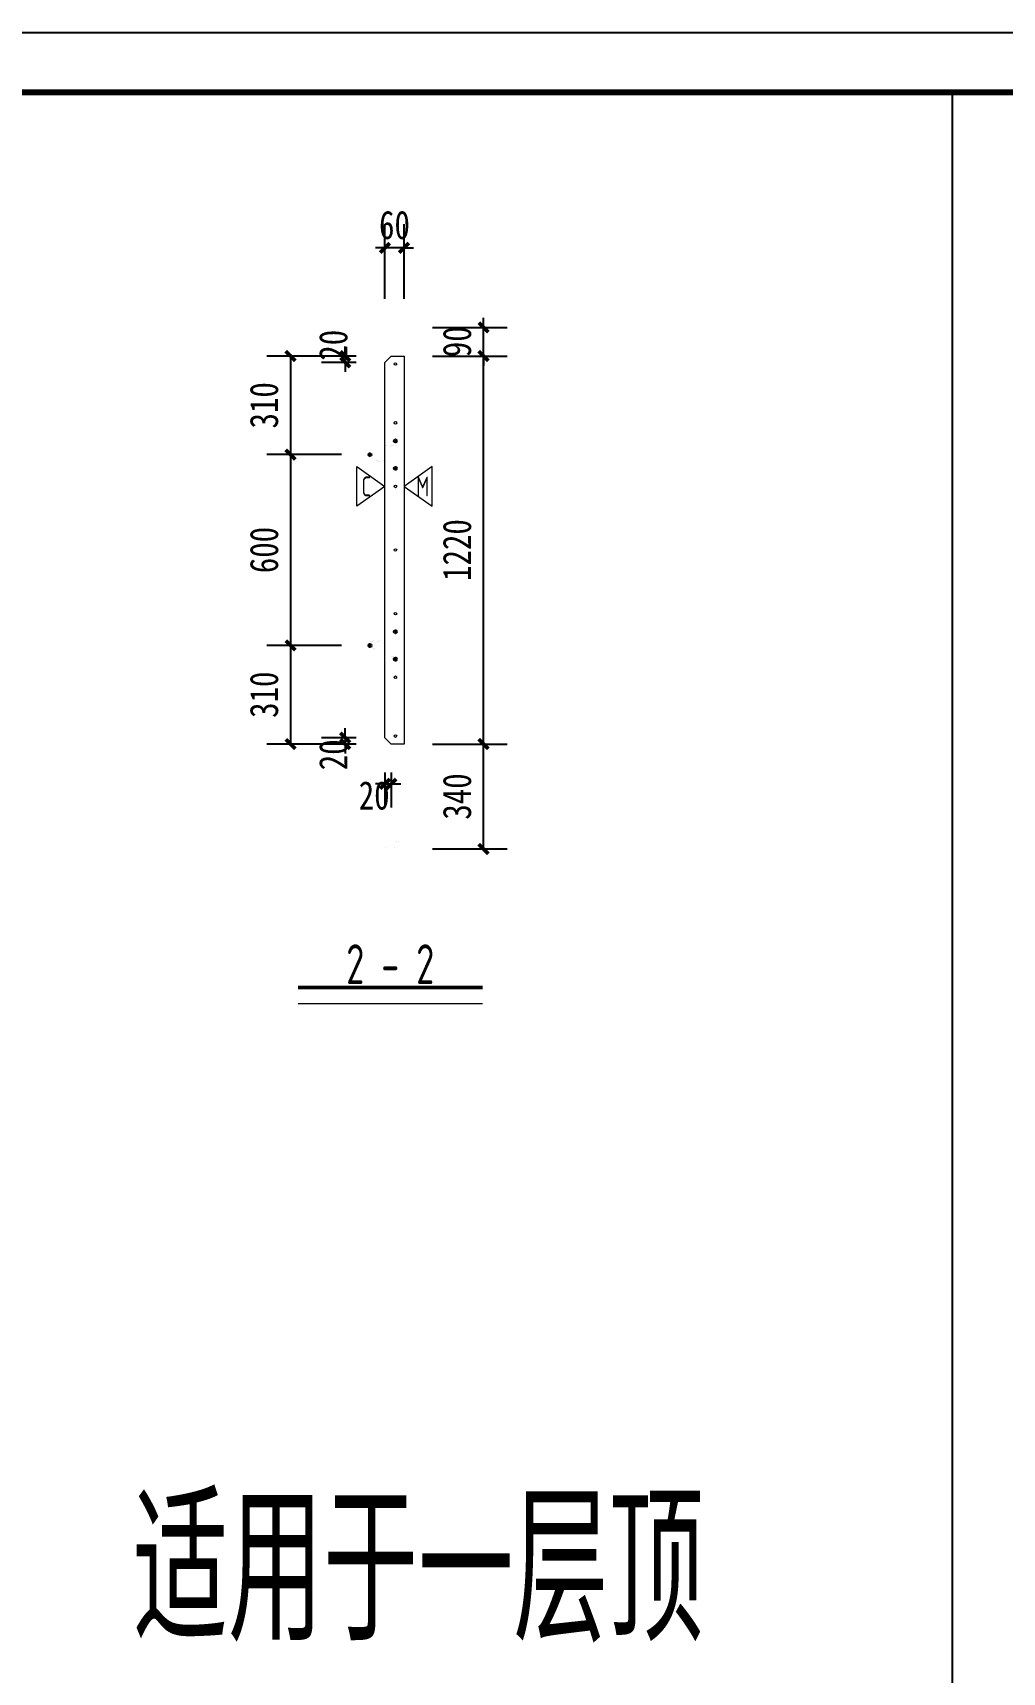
# Model space of a CAD drawing. Header units: millimetres. Extents: x 514 to 31055, y 121 to 26754.
# Drawn here: x 19714 to 22764, y 21600 to 26754 of the extents above; entities that cross this region are included whole.
import ezdxf
from ezdxf.enums import TextEntityAlignment as Align

# ---------------------------------------------------------------- set-up
doc = ezdxf.new("R2010")
doc.units = ezdxf.units.MM
for name, color, linetype in [('a--r1', 92, 'Continuous'), ('PUB_DIM', 3, 'Continuous'), ('PUB_TITLE', 4, 'Continuous')]:
    doc.layers.add(name, color=color, linetype=linetype)
for name, color, linetype, lineweight in [('叠合板详图文字', 8, 'Continuous', 18), ('叠合板详图标注', 7, 'Continuous', 18), ('叠合板详图桁架筋', 6, 'Continuous', 35), ('叠合板详图边线', 4, 'Continuous', 18), ('叠合板详图钢筋', 1, 'Continuous', 35)]:
    doc.layers.add(name, color=color, linetype=linetype, lineweight=lineweight)
doc.styles.add('样式 1', font='yjkeng.shx', dxfattribs={"width": 0.7, "height": 250, "bigfont": 'yjkchn.shx'})
doc.styles.add('黑体', font='simhei.ttf', dxfattribs={"width": 0.8})
doc.dimstyles.new('_TCH_ARCH&&30', dxfattribs={"dimtxt": 89.25, "dimasz": 30, "dimexe": 75, "dimexo": 90, "dimgap": 37.875, "dimtad": 1, "dimdec": 0, "dimzin": 0, "dimdsep": 46, "dimtxsty": '黑体', "dimblk": 'ARCHTICK', "dimcen": 0.09, "dimclrt": 7, "dimazin": 2, "dimtfac": 1, "dimtdec": 0, "dimtix": 1, "dimtmove": 2, "dimatfit": 3, "dimfxl": 30, "dimtolj": 1, "dimtzin": 0, "dimarcsym": 0})

# ---------------------------------------------------------------- blocks, each defined once
blk = doc.blocks.new('_ArchTick')
at = {"color": 0, "const_width": 0.4}
blk.add_lwpolyline([(-0.5, -0.5), (0.5, 0.5)], dxfattribs=at)
blk = doc.blocks.new('*D237')
at = {"layer": 'Defpoints', "color": 0, "transparency": 16777216}
for p in [(20882, 24518), (21132, 24518), (20882, 24188)]:
    blk.add_point(p, dxfattribs=at)
at = {"layer": 'PUB_DIM', "color": 0, "lineweight": -2, "transparency": 16777216}
for p, q in [((20972, 24518), (21207, 24518)), ((21132, 24188), (21132, 24518)), ((20972, 24188), (21207, 24188))]:
    blk.add_line(p, q, dxfattribs=at)
at = {"layer": 'PUB_DIM', "color": 0, "lineweight": -2, "transparency": 16777216, "xscale": 30, "yscale": 30, "zscale": 30}
for p, rotation in [((21132, 24518), 90), ((21132, 24188), 270)]:
    blk.add_blockref('_ArchTick', p, dxfattribs=dict(at, rotation=rotation))
at = {"layer": 'PUB_DIM', "color": 7, "transparency": 16777216, "insert": (21049, 24353), "char_height": 89.25, "attachment_point": 5, "rotation": 90, "style": '黑体'}
blk.add_mtext('\\A1;340', dxfattribs=at)
blk = doc.blocks.new('*D238')
at = {"layer": 'Defpoints', "color": 0, "transparency": 16777216}
for p in [(20882, 25738), (21132, 25738), (20882, 24518)]:
    blk.add_point(p, dxfattribs=at)
at = {"layer": 'PUB_DIM', "color": 0, "lineweight": -2, "transparency": 16777216}
for p, q in [((20972, 25738), (21207, 25738)), ((21132, 24518), (21132, 25738)), ((20972, 24518), (21207, 24518))]:
    blk.add_line(p, q, dxfattribs=at)
at = {"layer": 'PUB_DIM', "color": 0, "lineweight": -2, "transparency": 16777216, "xscale": 30, "yscale": 30, "zscale": 30}
for p, rotation in [((21132, 25738), 90), ((21132, 24518), 270)]:
    blk.add_blockref('_ArchTick', p, dxfattribs=dict(at, rotation=rotation))
at = {"layer": 'PUB_DIM', "color": 7, "transparency": 16777216, "insert": (21049, 25128), "char_height": 89.25, "attachment_point": 5, "rotation": 90, "style": '黑体'}
blk.add_mtext('\\A1;1220', dxfattribs=at)
blk = doc.blocks.new('*D239')
at = {"layer": 'Defpoints', "color": 0, "transparency": 16777216}
for p in [(20882, 25828), (21132, 25828), (20882, 25738)]:
    blk.add_point(p, dxfattribs=at)
at = {"layer": 'PUB_DIM', "color": 0, "lineweight": -2, "transparency": 16777216}
for p, q in [((20972, 25828), (21207, 25828)), ((21132, 25828), (21132, 25858)), ((21132, 25738), (21132, 25828)), ((20972, 25738), (21207, 25738)), ((21132, 25738), (21132, 25708))]:
    blk.add_line(p, q, dxfattribs=at)
at = {"layer": 'PUB_DIM', "color": 0, "lineweight": -2, "transparency": 16777216, "xscale": 30, "yscale": 30, "zscale": 30}
for p, rotation in [((21132, 25828), 270), ((21132, 25738), 90)]:
    blk.add_blockref('_ArchTick', p, dxfattribs=dict(at, rotation=rotation))
at = {"layer": 'PUB_DIM', "color": 7, "transparency": 16777216, "insert": (21049, 25783), "char_height": 89.25, "attachment_point": 5, "rotation": 90, "style": '黑体'}
blk.add_mtext('\\A1;90', dxfattribs=at)
blk = doc.blocks.new('*D240')
at = {"layer": 'Defpoints', "color": 0, "transparency": 16777216}
for p in [(20822, 26078), (20822, 25828), (20882, 25828)]:
    blk.add_point(p, dxfattribs=at)
at = {"layer": 'PUB_DIM', "color": 0, "lineweight": -2, "transparency": 16777216}
for p, q in [((20822, 25918), (20822, 26153)), ((20882, 25918), (20882, 26153)), ((20822, 26078), (20792, 26078)), ((20882, 26078), (20822, 26078)), ((20882, 26078), (20912, 26078))]:
    blk.add_line(p, q, dxfattribs=at)
at = {"layer": 'PUB_DIM', "color": 0, "lineweight": -2, "transparency": 16777216, "xscale": 30, "yscale": 30, "zscale": 30}
blk.add_blockref('_ArchTick', (20822, 26078), dxfattribs=at)
at = {"layer": 'PUB_DIM', "color": 0, "lineweight": -2, "transparency": 16777216, "xscale": 30, "yscale": 30, "zscale": 30, "rotation": 180}
blk.add_blockref('_ArchTick', (20882, 26078), dxfattribs=at)
at = {"layer": 'PUB_DIM', "color": 7, "transparency": 16777216, "insert": (20852, 26149.6), "char_height": 89.25, "attachment_point": 5, "style": '黑体'}
blk.add_mtext('\\A1;60', dxfattribs=at)
blk = doc.blocks.new('*D241')
at = {"layer": 'Defpoints', "color": 0, "transparency": 16777216}
for p in [(20822, 24518), (20842, 24518), (20842, 24393)]:
    blk.add_point(p, dxfattribs=at)
at = {"layer": 'PUB_DIM', "color": 0, "lineweight": -2, "transparency": 16777216}
for p, q in [((20822, 24393), (20792, 24393)), ((20822, 24428), (20822, 24318)), ((20822, 24393), (20842, 24393)), ((20842, 24428), (20842, 24318)), ((20842, 24393), (20872, 24393))]:
    blk.add_line(p, q, dxfattribs=at)
at = {"layer": 'PUB_DIM', "color": 0, "lineweight": -2, "transparency": 16777216, "xscale": 30, "yscale": 30, "zscale": 30}
blk.add_blockref('_ArchTick', (20822, 24393), dxfattribs=at)
at = {"layer": 'PUB_DIM', "color": 0, "lineweight": -2, "transparency": 16777216, "xscale": 30, "yscale": 30, "zscale": 30, "rotation": 180}
blk.add_blockref('_ArchTick', (20842, 24393), dxfattribs=at)
at = {"layer": 'PUB_DIM', "color": 7, "transparency": 16777216, "insert": (20788.1, 24355.9), "char_height": 89.25, "attachment_point": 5, "style": '黑体'}
blk.add_mtext('\\A1;20', dxfattribs=at)
blk = doc.blocks.new('*D242')
at = {"layer": 'Defpoints', "color": 0, "transparency": 16777216}
for p in [(20822, 24538), (20697, 24518), (20822, 24518)]:
    blk.add_point(p, dxfattribs=at)
at = {"layer": 'PUB_DIM', "color": 0, "lineweight": -2, "transparency": 16777216}
for p, q in [((20732, 24538), (20622, 24538)), ((20697, 24538), (20697, 24568)), ((20697, 24538), (20697, 24518)), ((20732, 24518), (20622, 24518)), ((20697, 24518), (20697, 24488))]:
    blk.add_line(p, q, dxfattribs=at)
at = {"layer": 'PUB_DIM', "color": 0, "lineweight": -2, "transparency": 16777216, "xscale": 30, "yscale": 30, "zscale": 30}
for p, rotation in [((20697, 24538), 270), ((20697, 24518), 90)]:
    blk.add_blockref('_ArchTick', p, dxfattribs=dict(at, rotation=rotation))
at = {"layer": 'PUB_DIM', "color": 7, "transparency": 16777216, "insert": (20659.9, 24484.1), "char_height": 89.25, "attachment_point": 5, "rotation": 90, "style": '黑体'}
blk.add_mtext('\\A1;20', dxfattribs=at)
blk = doc.blocks.new('*D243')
at = {"layer": 'Defpoints', "color": 0, "transparency": 16777216}
for p in [(20822, 25738), (20697, 25718), (20822, 25718)]:
    blk.add_point(p, dxfattribs=at)
at = {"layer": 'PUB_DIM', "color": 0, "lineweight": -2, "transparency": 16777216}
for p, q in [((20732, 25738), (20622, 25738)), ((20697, 25738), (20697, 25768)), ((20697, 25738), (20697, 25718)), ((20732, 25718), (20622, 25718)), ((20697, 25718), (20697, 25688))]:
    blk.add_line(p, q, dxfattribs=at)
at = {"layer": 'PUB_DIM', "color": 0, "lineweight": -2, "transparency": 16777216, "xscale": 30, "yscale": 30, "zscale": 30}
for p, rotation in [((20697, 25738), 270), ((20697, 25718), 90)]:
    blk.add_blockref('_ArchTick', p, dxfattribs=dict(at, rotation=rotation))
at = {"layer": 'PUB_DIM', "color": 7, "transparency": 16777216, "insert": (20659.9, 25771.9), "char_height": 89.25, "attachment_point": 5, "rotation": 90, "style": '黑体'}
blk.add_mtext('\\A1;20', dxfattribs=at)
blk = doc.blocks.new('*D244')
at = {"layer": 'Defpoints', "color": 0, "transparency": 16777216}
for p in [(20775, 25738), (20525, 25428), (20775, 25428)]:
    blk.add_point(p, dxfattribs=at)
at = {"layer": 'PUB_DIM', "color": 0, "lineweight": -2, "transparency": 16777216}
for p, q in [((20685, 25738), (20450, 25738)), ((20525, 25738), (20525, 25428)), ((20685, 25428), (20450, 25428))]:
    blk.add_line(p, q, dxfattribs=at)
at = {"layer": 'PUB_DIM', "color": 0, "lineweight": -2, "transparency": 16777216, "xscale": 30, "yscale": 30, "zscale": 30}
for p, rotation in [((20525, 25738), 90), ((20525, 25428), 270)]:
    blk.add_blockref('_ArchTick', p, dxfattribs=dict(at, rotation=rotation))
at = {"layer": 'PUB_DIM', "color": 7, "transparency": 16777216, "insert": (20442, 25583), "char_height": 89.25, "attachment_point": 5, "rotation": 90, "style": '黑体'}
blk.add_mtext('\\A1;310', dxfattribs=at)
blk = doc.blocks.new('*D245')
at = {"layer": 'Defpoints', "color": 0, "transparency": 16777216}
for p in [(20775, 25428), (20525, 24828), (20775, 24828)]:
    blk.add_point(p, dxfattribs=at)
at = {"layer": 'PUB_DIM', "color": 0, "lineweight": -2, "transparency": 16777216}
for p, q in [((20685, 25428), (20450, 25428)), ((20525, 25428), (20525, 24828)), ((20685, 24828), (20450, 24828))]:
    blk.add_line(p, q, dxfattribs=at)
at = {"layer": 'PUB_DIM', "color": 0, "lineweight": -2, "transparency": 16777216, "xscale": 30, "yscale": 30, "zscale": 30}
for p, rotation in [((20525, 25428), 90), ((20525, 24828), 270)]:
    blk.add_blockref('_ArchTick', p, dxfattribs=dict(at, rotation=rotation))
at = {"layer": 'PUB_DIM', "color": 7, "transparency": 16777216, "insert": (20442, 25128), "char_height": 89.25, "attachment_point": 5, "rotation": 90, "style": '黑体'}
blk.add_mtext('\\A1;600', dxfattribs=at)
blk = doc.blocks.new('*D246')
at = {"layer": 'Defpoints', "color": 0, "transparency": 16777216}
for p in [(20775, 24828), (20525, 24518), (20775, 24518)]:
    blk.add_point(p, dxfattribs=at)
at = {"layer": 'PUB_DIM', "color": 0, "lineweight": -2, "transparency": 16777216}
for p, q in [((20685, 24828), (20450, 24828)), ((20525, 24828), (20525, 24518)), ((20685, 24518), (20450, 24518))]:
    blk.add_line(p, q, dxfattribs=at)
at = {"layer": 'PUB_DIM', "color": 0, "lineweight": -2, "transparency": 16777216, "xscale": 30, "yscale": 30, "zscale": 30}
for p, rotation in [((20525, 24828), 90), ((20525, 24518), 270)]:
    blk.add_blockref('_ArchTick', p, dxfattribs=dict(at, rotation=rotation))
at = {"layer": 'PUB_DIM', "color": 7, "transparency": 16777216, "insert": (20442, 24673), "char_height": 89.25, "attachment_point": 5, "rotation": 90, "style": '黑体'}
blk.add_mtext('\\A1;310', dxfattribs=at)
blk = doc.blocks.new('A$C364B4FF9')
at = {"color": 3}
blk.add_line((-45154, 58400), (-45154, 1000), dxfattribs=at)
at = {"layer": 'PUB_TITLE'}
blk.add_lwpolyline([(-84100, 0), (0, 0), (0, 59400), (-84100, 59400)], close=True, dxfattribs=at)
at = {"layer": 'PUB_TITLE', "const_width": 100}
blk.add_lwpolyline([(-83250, 1000), (-1000, 1000), (-1000, 58400), (-83250, 58400)], close=True, dxfattribs=at)

msp = doc.modelspace()

# ---------------------------------------------------------------- linework, layer by layer
at = {"layer": '叠合板详图文字', "color": 0, "lineweight": 50}
msp.add_line((20548.8, 23752.3), (21128.6, 23752.3), dxfattribs=at)
at = {"layer": '叠合板详图文字', "color": 0, "lineweight": 18}
msp.add_line((20548.8, 23702.3), (21128.6, 23702.3), dxfattribs=at)
at = {"layer": '叠合板详图标注'}
for points in [[(20822, 25328), (20733.6, 25265.5), (20733.6, 25390.5)], [(20882, 25328), (20970.4, 25265.5), (20970.4, 25390.5)]]:
    msp.add_lwpolyline(points, close=True, dxfattribs=at)
at = {"layer": '叠合板详图桁架筋', "color": 8, "lineweight": 35, "const_width": 0.045}
for points in [[(20774, 25438.8), (20854, 25465.8), (20856, 25460.1), (20776, 25433.1)], [(20776, 25422.8), (20856, 25395.8), (20854, 25390.1), (20774, 25417.1)], [(20774, 24838.8), (20854, 24865.8), (20856, 24860.1), (20776, 24833.1)], [(20776, 24822.8), (20856, 24795.8), (20854, 24790.1), (20774, 24817.1)]]:
    msp.add_lwpolyline(points, close=True, dxfattribs=at)
at = {"layer": '叠合板详图桁架筋', "color": 8, "lineweight": 35}
for centre in [(20855, 25471), (20775, 25428), (20855, 25385), (20855, 24871), (20775, 24828), (20855, 24785)]:
    msp.add_circle(centre, 4, dxfattribs=at)
at = {"layer": '叠合板详图边线', "lineweight": 18}
for p, q in [((20822, 25718), (20842, 25738)), ((20842, 25738), (20882, 25738)), ((20882, 25738), (20882, 24518)), ((20822, 24538), (20822, 25718)), ((20842, 24518), (20822, 24538)), ((20882, 24518), (20842, 24518))]:
    msp.add_line(p, q, dxfattribs=at)
at = {"layer": '叠合板详图钢筋', "lineweight": 18, "const_width": 0.045}
msp.add_lwpolyline([(20867, 25828), (20867, 25738), (20859, 25738), (20859, 25828)], close=True, dxfattribs=at)
msp.add_lwpolyline([(20867, 24518), (20867, 24220, -0.668179), (20805.5, 24194.5), (20777.3, 24222.8), (20782.9, 24228.4), (20811.2, 24200.2, 0.668179), (20859, 24220), (20859, 24518)], format="xyb", close=True, dxfattribs=at)
at = {"layer": '叠合板详图钢筋', "lineweight": 18}
for centre in [(20855, 25713), (20855, 25528), (20855, 25328), (20855, 25128), (20855, 24928), (20855, 24728), (20855, 24543)]:
    msp.add_circle(centre, 4, dxfattribs=at)

# ---------------------------------------------------------------- block references
at = {"layer": 'a--r1', "xscale": 0.1871100000000001, "yscale": 0.1871100000000001, "zscale": 0.1871100000000001}
msp.add_blockref('A$C364B4FF9', (31055.5, 15640), dxfattribs=at)

# ---------------------------------------------------------------- texts
at = {"layer": '叠合板详图文字', "color": 0, "style": '样式 1', "width": 0.7}
for s, height, p in [('2 - 2', 125, (20838.7, 23763.3)), ('适用于一层顶', 450, (20926.9, 21697.6))]:
    msp.add_text(s, height=height, dxfattribs=at).set_placement(p, align=Align.CENTER)
at = {"layer": '叠合板详图标注', "style": '样式 1', "width": 0.7}
for s, p in [('C', (20763.1, 25328)), ('M', (20940.9, 25328))]:
    msp.add_text(s, height=62.5, dxfattribs=at).set_placement(p, align=Align.MIDDLE_CENTER)

# ---------------------------------------------------------------- dimensions: what is measured, and where the dimension line sits
at = {"layer": 'PUB_DIM'}
for base, p1, p2, angle, picture, middle in [((20822, 26078), (20882, 25828), (20822, 25828), 180, '*D240', (20852, 26149.6)), ((20697, 25718), (20822, 25738), (20822, 25718), 270, '*D243', (20659.9, 25771.9)), ((20697, 24518), (20822, 24538), (20822, 24518), 270, '*D242', (20659.9, 24484.1)), ((20842, 24393), (20822, 24518), (20842, 24518), 0, '*D241', (20788.1, 24355.9))]:
    dim = msp.add_linear_dim(base=base, p1=p1, p2=p2, angle=angle, dimstyle='_TCH_ARCH&&30', dxfattribs=at)
    dim.commit()
    dim.dimension.update_dxf_attribs({"geometry": picture, "text_midpoint": middle, "dimtype": 161})
for p1, p2, text, picture, middle in [((20882, 25738), (20882, 25828), '90', '*D239', (21049, 25783)), ((20775, 25738), (20775, 25428), '310', '*D244', (20442, 25583)), ((20882, 24518), (20882, 25738), '1220', '*D238', (21049, 25128)), ((20775, 25428), (20775, 24828), '600', '*D245', (20442, 25128)), ((20775, 24828), (20775, 24518), '310', '*D246', (20442, 24673)), ((20882, 24188), (20882, 24518), '340', '*D237', (21049, 24353))]:
    dim = msp.add_aligned_dim(p1=p1, p2=p2, distance=-250, text=text, dimstyle='_TCH_ARCH&&30', dxfattribs=at)
    dim.commit()
    dim.dimension.update_dxf_attribs({"geometry": picture, "text_midpoint": middle})

doc.saveas('drawing.dxf')
